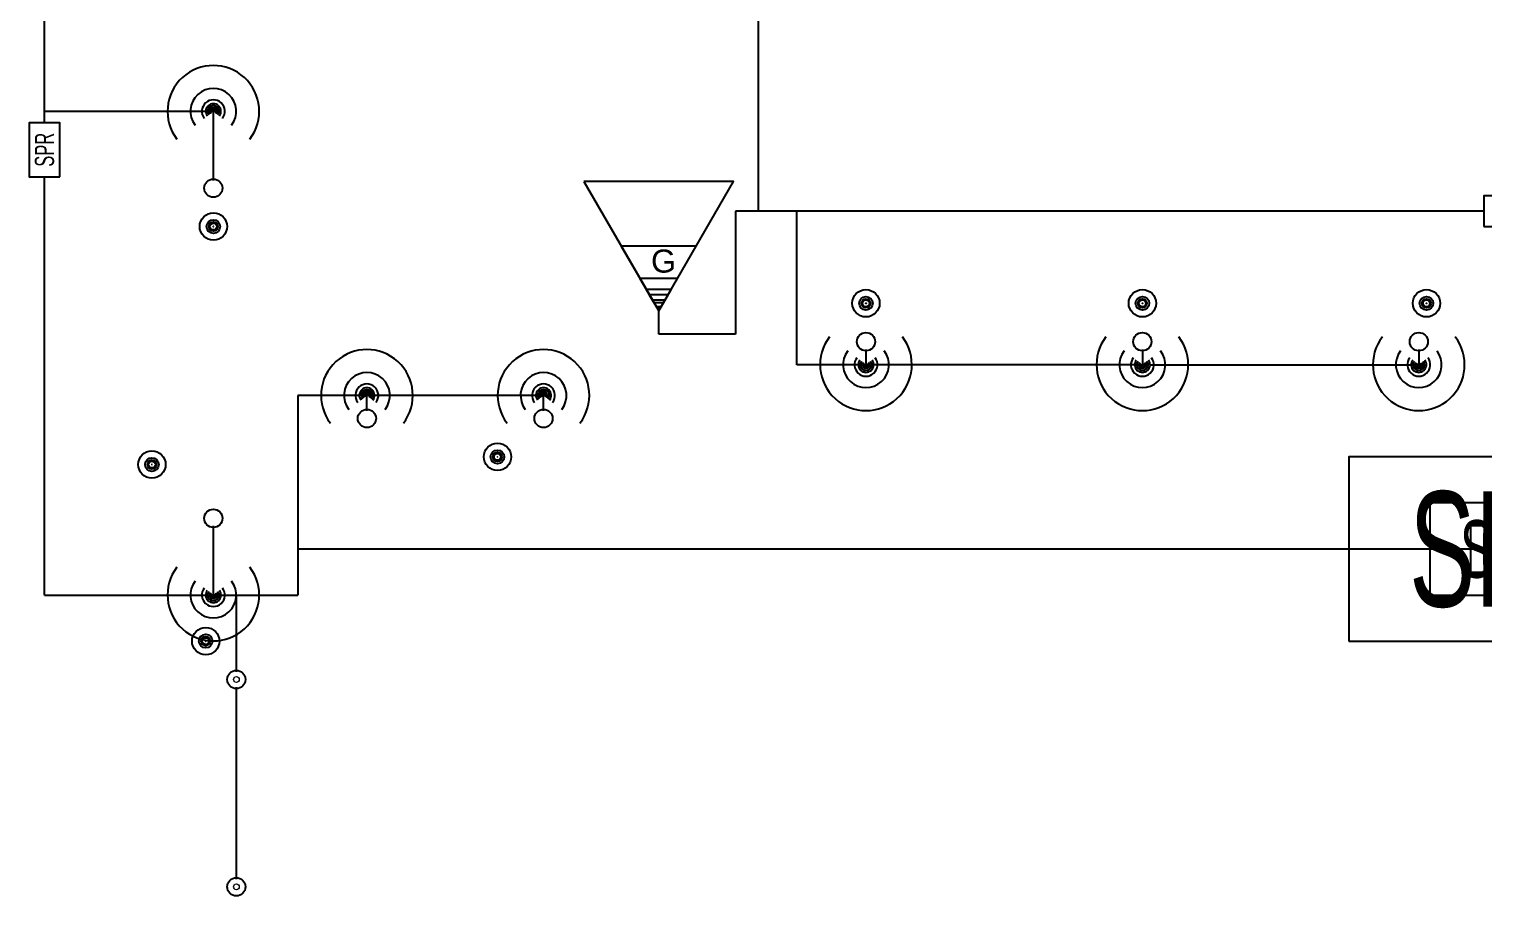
# Model space of a CAD drawing. Extents: x -3559 to 4847, y -109 to 1048.
# Drawn here: x -3160 to -2402, y 31 to 483 of the extents above; entities that cross this region are included whole.
import ezdxf
from ezdxf.enums import TextEntityAlignment as Align

# ---------------------------------------------------------------- set-up
doc = ezdxf.new("R2010")
doc.units = 0
doc.header["$LTSCALE"] = 48
doc.header["$MEASUREMENT"] = 0
for name, color, linetype in [('F-SPRK-HEAD-N', 2, 'Continuous'), ('F-SPRK-HEAD-N @ 1 (1)', 2, 'Continuous'), ('F-SPRK-HEAD-N @ 1 (2)', 2, 'Continuous'), ('F-SPRK-HEAD-N @ 12', 2, 'Continuous'), ('F-SPRK-HEAD-N @ 128', 2, 'Continuous'), ('F-SPRK-HEAD-N @ 16', 2, 'Continuous'), ('F-SPRK-HEAD-N @ 192', 2, 'Continuous'), ('F-SPRK-HEAD-N @ 2', 2, 'Continuous'), ('F-SPRK-HEAD-N @ 24', 2, 'Continuous'), ('F-SPRK-HEAD-N @ 384', 2, 'Continuous'), ('F-SPRK-HEAD-N @ 4', 2, 'Continuous'), ('F-SPRK-HEAD-N @ 48', 2, 'Continuous'), ('F-SPRK-HEAD-N @ 64', 2, 'Continuous'), ('F-SPRK-HEAD-N @ 768', 2, 'Continuous'), ('F-SPRK-HEAD-N @ 8', 2, 'Continuous'), ('F-SPRK-HEAD-N @ 96', 2, 'Continuous'), ('F-SPRN-N', 1, 'Continuous'), ('F-SPRN-N @ 1 (1)', 1, 'Continuous'), ('F-SPRN-N @ 1 (2)', 1, 'Continuous'), ('F-SPRN-N @ 12', 1, 'Continuous'), ('F-SPRN-N @ 128', 1, 'Continuous'), ('F-SPRN-N @ 16', 1, 'Continuous'), ('F-SPRN-N @ 192', 1, 'Continuous'), ('F-SPRN-N @ 2', 1, 'Continuous'), ('F-SPRN-N @ 24', 1, 'Continuous'), ('F-SPRN-N @ 384', 1, 'Continuous'), ('F-SPRN-N @ 4', 1, 'Continuous'), ('F-SPRN-N @ 48', 1, 'Continuous'), ('F-SPRN-N @ 64', 1, 'Continuous'), ('F-SPRN-N @ 768', 1, 'Continuous'), ('F-SPRN-N @ 8', 1, 'Continuous'), ('F-SPRN-N @ 96', 1, 'Continuous')]:
    doc.layers.add(name, color=color, linetype=linetype)
doc.layers.add('G-ANNO-TEXT', color=70, linetype='Continuous', lineweight=0)
doc.styles.add('Arial', font='arial.ttf')
doc.styles.add('Arial Narrow', font='ARIALN.TTF')

# ---------------------------------------------------------------- blocks, each defined once
blk = doc.blocks.new('*U12')
at = {"layer": 'DEFPOINTS'}
blk.add_lwpolyline([(-0.10997, -0.0625), (0.10997, -0.0625), (0.10997, 0.0625), (-0.10997, 0.0625)], close=True, dxfattribs=at)
at = {"style": 'Arial Narrow', "width": 0.75}
blk.add_text('SPR', height=0.078125, dxfattribs=at).set_placement((0, 0), align=Align.MIDDLE)
blk = doc.blocks.new('*U14')
blk.add_circle((0, 0), 0.0371)
blk = doc.blocks.new('*U659')
at = {"layer": 'F-SPRK-HEAD-N @ 1 (1)'}
blk.add_blockref('*U14', (-2724, 339.74), dxfattribs=at)
at = {"layer": 'F-SPRK-HEAD-N @ 1 (2)'}
blk.add_blockref('*U14', (-2724, 339.74), dxfattribs=at)
at = {"layer": 'F-SPRK-HEAD-N @ 128', "xscale": 128, "yscale": 128, "zscale": 128}
blk.add_blockref('*U14', (-2724, 319.74), dxfattribs=at)
at = {"layer": 'F-SPRK-HEAD-N @ 192', "xscale": 192, "yscale": 192, "zscale": 192}
blk.add_blockref('*U14', (-2724, 339.74), dxfattribs=at)
at = {"layer": 'F-SPRK-HEAD-N @ 48', "xscale": 48, "yscale": 48, "zscale": 48}
blk.add_blockref('*U14', (-2724, 339.74), dxfattribs=at)
at = {"layer": 'F-SPRK-HEAD-N @ 64', "xscale": 64, "yscale": 64, "zscale": 64}
blk.add_blockref('*U14', (-2724, 339.74), dxfattribs=at)
at = {"layer": 'F-SPRK-HEAD-N @ 96', "xscale": 96, "yscale": 96, "zscale": 96}
blk.add_blockref('*U14', (-2724, 339.74), dxfattribs=at)
blk = doc.blocks.new('*U660')
at = {"layer": 'F-SPRK-HEAD-N @ 1 (1)'}
blk.add_blockref('*U14', (-2580, 339.74), dxfattribs=at)
at = {"layer": 'F-SPRK-HEAD-N @ 1 (2)'}
blk.add_blockref('*U14', (-2580, 339.74), dxfattribs=at)
at = {"layer": 'F-SPRK-HEAD-N @ 128', "xscale": 128, "yscale": 128, "zscale": 128}
blk.add_blockref('*U14', (-2580, 319.74), dxfattribs=at)
at = {"layer": 'F-SPRK-HEAD-N @ 192', "xscale": 192, "yscale": 192, "zscale": 192}
blk.add_blockref('*U14', (-2580, 339.74), dxfattribs=at)
at = {"layer": 'F-SPRK-HEAD-N @ 48', "xscale": 48, "yscale": 48, "zscale": 48}
blk.add_blockref('*U14', (-2580, 339.74), dxfattribs=at)
at = {"layer": 'F-SPRK-HEAD-N @ 64', "xscale": 64, "yscale": 64, "zscale": 64}
blk.add_blockref('*U14', (-2580, 339.74), dxfattribs=at)
at = {"layer": 'F-SPRK-HEAD-N @ 96', "xscale": 96, "yscale": 96, "zscale": 96}
blk.add_blockref('*U14', (-2580, 339.74), dxfattribs=at)
blk = doc.blocks.new('*U661')
at = {"layer": 'F-SPRK-HEAD-N @ 1 (1)'}
blk.add_blockref('*U14', (-2432, 339.74), dxfattribs=at)
at = {"layer": 'F-SPRK-HEAD-N @ 1 (2)'}
blk.add_blockref('*U14', (-2432, 339.74), dxfattribs=at)
at = {"layer": 'F-SPRK-HEAD-N @ 128', "xscale": 128, "yscale": 128, "zscale": 128}
blk.add_blockref('*U14', (-2436, 319.74), dxfattribs=at)
at = {"layer": 'F-SPRK-HEAD-N @ 192', "xscale": 192, "yscale": 192, "zscale": 192}
blk.add_blockref('*U14', (-2432, 339.74), dxfattribs=at)
at = {"layer": 'F-SPRK-HEAD-N @ 48', "xscale": 48, "yscale": 48, "zscale": 48}
blk.add_blockref('*U14', (-2432, 339.74), dxfattribs=at)
at = {"layer": 'F-SPRK-HEAD-N @ 64', "xscale": 64, "yscale": 64, "zscale": 64}
blk.add_blockref('*U14', (-2432, 339.74), dxfattribs=at)
at = {"layer": 'F-SPRK-HEAD-N @ 96', "xscale": 96, "yscale": 96, "zscale": 96}
blk.add_blockref('*U14', (-2432, 339.74), dxfattribs=at)
blk = doc.blocks.new('*U15')
at = {"linetype": 'Continuous'}
blk.add_arc((0, 0), 0.03112, 232.56697, 127.43303, dxfattribs=at)
blk = doc.blocks.new('*U662')
at = {"layer": 'F-SPRN-N @ 1 (1)', "rotation": 270}
blk.add_blockref('*U15', (-2724, 307.74), dxfattribs=at)
at = {"layer": 'F-SPRN-N @ 1 (2)', "rotation": 270}
blk.add_blockref('*U15', (-2724, 307.74), dxfattribs=at)
at = {"layer": 'F-SPRN-N @ 12', "xscale": 12, "yscale": 12, "zscale": 12, "rotation": 270}
blk.add_blockref('*U15', (-2724, 307.74), dxfattribs=at)
at = {"layer": 'F-SPRN-N @ 128', "xscale": 128, "yscale": 128, "zscale": 128, "rotation": 270}
blk.add_blockref('*U15', (-2724, 307.74), dxfattribs=at)
at = {"layer": 'F-SPRN-N @ 16', "xscale": 16, "yscale": 16, "zscale": 16, "rotation": 270}
blk.add_blockref('*U15', (-2724, 307.74), dxfattribs=at)
at = {"layer": 'F-SPRN-N @ 192', "xscale": 192, "yscale": 192, "zscale": 192, "rotation": 270}
blk.add_blockref('*U15', (-2724, 307.74), dxfattribs=at)
at = {"layer": 'F-SPRN-N @ 2', "xscale": 2, "yscale": 2, "zscale": 2, "rotation": 270}
blk.add_blockref('*U15', (-2724, 307.74), dxfattribs=at)
at = {"layer": 'F-SPRN-N @ 24', "xscale": 24, "yscale": 24, "zscale": 24, "rotation": 270}
blk.add_blockref('*U15', (-2724, 307.74), dxfattribs=at)
at = {"layer": 'F-SPRN-N @ 384', "xscale": 384, "yscale": 384, "zscale": 384, "rotation": 270}
blk.add_blockref('*U15', (-2724, 307.74), dxfattribs=at)
at = {"layer": 'F-SPRN-N @ 4', "xscale": 4, "yscale": 4, "zscale": 4, "rotation": 270}
blk.add_blockref('*U15', (-2724, 307.74), dxfattribs=at)
at = {"layer": 'F-SPRN-N @ 48', "xscale": 48, "yscale": 48, "zscale": 48, "rotation": 270}
blk.add_blockref('*U15', (-2724, 307.74), dxfattribs=at)
at = {"layer": 'F-SPRN-N @ 64', "xscale": 64, "yscale": 64, "zscale": 64, "rotation": 270}
blk.add_blockref('*U15', (-2724, 307.74), dxfattribs=at)
at = {"layer": 'F-SPRN-N @ 768', "xscale": 768, "yscale": 768, "zscale": 768, "rotation": 270}
blk.add_blockref('*U15', (-2724, 307.74), dxfattribs=at)
at = {"layer": 'F-SPRN-N @ 8', "xscale": 8, "yscale": 8, "zscale": 8, "rotation": 270}
blk.add_blockref('*U15', (-2724, 307.74), dxfattribs=at)
at = {"layer": 'F-SPRN-N @ 96', "xscale": 96, "yscale": 96, "zscale": 96, "rotation": 270}
blk.add_blockref('*U15', (-2724, 307.74), dxfattribs=at)
blk = doc.blocks.new('*U663')
at = {"layer": 'F-SPRN-N @ 1 (1)', "rotation": 270}
blk.add_blockref('*U15', (-2580, 307.74), dxfattribs=at)
at = {"layer": 'F-SPRN-N @ 1 (2)', "rotation": 270}
blk.add_blockref('*U15', (-2580, 307.74), dxfattribs=at)
at = {"layer": 'F-SPRN-N @ 12', "xscale": 12, "yscale": 12, "zscale": 12, "rotation": 270}
blk.add_blockref('*U15', (-2580, 307.74), dxfattribs=at)
at = {"layer": 'F-SPRN-N @ 128', "xscale": 128, "yscale": 128, "zscale": 128, "rotation": 270}
blk.add_blockref('*U15', (-2580, 307.74), dxfattribs=at)
at = {"layer": 'F-SPRN-N @ 16', "xscale": 16, "yscale": 16, "zscale": 16, "rotation": 270}
blk.add_blockref('*U15', (-2580, 307.74), dxfattribs=at)
at = {"layer": 'F-SPRN-N @ 192', "xscale": 192, "yscale": 192, "zscale": 192, "rotation": 270}
blk.add_blockref('*U15', (-2580, 307.74), dxfattribs=at)
at = {"layer": 'F-SPRN-N @ 2', "xscale": 2, "yscale": 2, "zscale": 2, "rotation": 270}
blk.add_blockref('*U15', (-2580, 307.74), dxfattribs=at)
at = {"layer": 'F-SPRN-N @ 24', "xscale": 24, "yscale": 24, "zscale": 24, "rotation": 270}
blk.add_blockref('*U15', (-2580, 307.74), dxfattribs=at)
at = {"layer": 'F-SPRN-N @ 384', "xscale": 384, "yscale": 384, "zscale": 384, "rotation": 270}
blk.add_blockref('*U15', (-2580, 307.74), dxfattribs=at)
at = {"layer": 'F-SPRN-N @ 4', "xscale": 4, "yscale": 4, "zscale": 4, "rotation": 270}
blk.add_blockref('*U15', (-2580, 307.74), dxfattribs=at)
at = {"layer": 'F-SPRN-N @ 48', "xscale": 48, "yscale": 48, "zscale": 48, "rotation": 270}
blk.add_blockref('*U15', (-2580, 307.74), dxfattribs=at)
at = {"layer": 'F-SPRN-N @ 64', "xscale": 64, "yscale": 64, "zscale": 64, "rotation": 270}
blk.add_blockref('*U15', (-2580, 307.74), dxfattribs=at)
at = {"layer": 'F-SPRN-N @ 768', "xscale": 768, "yscale": 768, "zscale": 768, "rotation": 270}
blk.add_blockref('*U15', (-2580, 307.74), dxfattribs=at)
at = {"layer": 'F-SPRN-N @ 8', "xscale": 8, "yscale": 8, "zscale": 8, "rotation": 270}
blk.add_blockref('*U15', (-2580, 307.74), dxfattribs=at)
at = {"layer": 'F-SPRN-N @ 96', "xscale": 96, "yscale": 96, "zscale": 96, "rotation": 270}
blk.add_blockref('*U15', (-2580, 307.74), dxfattribs=at)
blk = doc.blocks.new('*U664')
at = {"layer": 'F-SPRN-N @ 1 (1)', "rotation": 270}
blk.add_blockref('*U15', (-2436, 307.74), dxfattribs=at)
at = {"layer": 'F-SPRN-N @ 1 (2)', "rotation": 270}
blk.add_blockref('*U15', (-2436, 307.74), dxfattribs=at)
at = {"layer": 'F-SPRN-N @ 12', "xscale": 12, "yscale": 12, "zscale": 12, "rotation": 270}
blk.add_blockref('*U15', (-2436, 307.74), dxfattribs=at)
at = {"layer": 'F-SPRN-N @ 128', "xscale": 128, "yscale": 128, "zscale": 128, "rotation": 270}
blk.add_blockref('*U15', (-2436, 307.74), dxfattribs=at)
at = {"layer": 'F-SPRN-N @ 16', "xscale": 16, "yscale": 16, "zscale": 16, "rotation": 270}
blk.add_blockref('*U15', (-2436, 307.74), dxfattribs=at)
at = {"layer": 'F-SPRN-N @ 192', "xscale": 192, "yscale": 192, "zscale": 192, "rotation": 270}
blk.add_blockref('*U15', (-2436, 307.74), dxfattribs=at)
at = {"layer": 'F-SPRN-N @ 2', "xscale": 2, "yscale": 2, "zscale": 2, "rotation": 270}
blk.add_blockref('*U15', (-2436, 307.74), dxfattribs=at)
at = {"layer": 'F-SPRN-N @ 24', "xscale": 24, "yscale": 24, "zscale": 24, "rotation": 270}
blk.add_blockref('*U15', (-2436, 307.74), dxfattribs=at)
at = {"layer": 'F-SPRN-N @ 384', "xscale": 384, "yscale": 384, "zscale": 384, "rotation": 270}
blk.add_blockref('*U15', (-2436, 307.74), dxfattribs=at)
at = {"layer": 'F-SPRN-N @ 4', "xscale": 4, "yscale": 4, "zscale": 4, "rotation": 270}
blk.add_blockref('*U15', (-2436, 307.74), dxfattribs=at)
at = {"layer": 'F-SPRN-N @ 48', "xscale": 48, "yscale": 48, "zscale": 48, "rotation": 270}
blk.add_blockref('*U15', (-2436, 307.74), dxfattribs=at)
at = {"layer": 'F-SPRN-N @ 64', "xscale": 64, "yscale": 64, "zscale": 64, "rotation": 270}
blk.add_blockref('*U15', (-2436, 307.74), dxfattribs=at)
at = {"layer": 'F-SPRN-N @ 768', "xscale": 768, "yscale": 768, "zscale": 768, "rotation": 270}
blk.add_blockref('*U15', (-2436, 307.74), dxfattribs=at)
at = {"layer": 'F-SPRN-N @ 8', "xscale": 8, "yscale": 8, "zscale": 8, "rotation": 270}
blk.add_blockref('*U15', (-2436, 307.74), dxfattribs=at)
at = {"layer": 'F-SPRN-N @ 96', "xscale": 96, "yscale": 96, "zscale": 96, "rotation": 270}
blk.add_blockref('*U15', (-2436, 307.74), dxfattribs=at)
blk = doc.blocks.new('*U665')
at = {"layer": 'F-SPRK-HEAD-N @ 1 (1)'}
blk.add_blockref('*U14', (-2916, 259.74), dxfattribs=at)
at = {"layer": 'F-SPRK-HEAD-N @ 1 (2)'}
blk.add_blockref('*U14', (-2916, 259.74), dxfattribs=at)
at = {"layer": 'F-SPRK-HEAD-N @ 128', "xscale": 128, "yscale": 128, "zscale": 128}
blk.add_blockref('*U14', (-2892, 279.74), dxfattribs=at)
at = {"layer": 'F-SPRK-HEAD-N @ 192', "xscale": 192, "yscale": 192, "zscale": 192}
blk.add_blockref('*U14', (-2916, 259.74), dxfattribs=at)
at = {"layer": 'F-SPRK-HEAD-N @ 48', "xscale": 48, "yscale": 48, "zscale": 48}
blk.add_blockref('*U14', (-2916, 259.74), dxfattribs=at)
at = {"layer": 'F-SPRK-HEAD-N @ 64', "xscale": 64, "yscale": 64, "zscale": 64}
blk.add_blockref('*U14', (-2916, 259.74), dxfattribs=at)
at = {"layer": 'F-SPRK-HEAD-N @ 96', "xscale": 96, "yscale": 96, "zscale": 96}
blk.add_blockref('*U14', (-2916, 259.74), dxfattribs=at)
blk = doc.blocks.new('*U666')
at = {"layer": 'F-SPRK-HEAD-N @ 1 (1)'}
blk.add_blockref('*U14', (-3096, 255.74), dxfattribs=at)
at = {"layer": 'F-SPRK-HEAD-N @ 1 (2)'}
blk.add_blockref('*U14', (-3096, 255.74), dxfattribs=at)
at = {"layer": 'F-SPRK-HEAD-N @ 128', "xscale": 128, "yscale": 128, "zscale": 128}
blk.add_blockref('*U14', (-2984, 279.74), dxfattribs=at)
at = {"layer": 'F-SPRK-HEAD-N @ 192', "xscale": 192, "yscale": 192, "zscale": 192}
blk.add_blockref('*U14', (-3096, 255.74), dxfattribs=at)
at = {"layer": 'F-SPRK-HEAD-N @ 48', "xscale": 48, "yscale": 48, "zscale": 48}
blk.add_blockref('*U14', (-3096, 255.74), dxfattribs=at)
at = {"layer": 'F-SPRK-HEAD-N @ 64', "xscale": 64, "yscale": 64, "zscale": 64}
blk.add_blockref('*U14', (-3096, 255.74), dxfattribs=at)
at = {"layer": 'F-SPRK-HEAD-N @ 96', "xscale": 96, "yscale": 96, "zscale": 96}
blk.add_blockref('*U14', (-3096, 255.74), dxfattribs=at)
blk = doc.blocks.new('*U667')
at = {"layer": 'F-SPRK-HEAD-N @ 1 (1)'}
blk.add_blockref('*U14', (-3068, 163.74), dxfattribs=at)
at = {"layer": 'F-SPRK-HEAD-N @ 1 (2)'}
blk.add_blockref('*U14', (-3068, 163.74), dxfattribs=at)
at = {"layer": 'F-SPRK-HEAD-N @ 128', "xscale": 128, "yscale": 128, "zscale": 128}
blk.add_blockref('*U14', (-3064, 227.74), dxfattribs=at)
at = {"layer": 'F-SPRK-HEAD-N @ 192', "xscale": 192, "yscale": 192, "zscale": 192}
blk.add_blockref('*U14', (-3068, 163.74), dxfattribs=at)
at = {"layer": 'F-SPRK-HEAD-N @ 48', "xscale": 48, "yscale": 48, "zscale": 48}
blk.add_blockref('*U14', (-3068, 163.74), dxfattribs=at)
at = {"layer": 'F-SPRK-HEAD-N @ 64', "xscale": 64, "yscale": 64, "zscale": 64}
blk.add_blockref('*U14', (-3068, 163.74), dxfattribs=at)
at = {"layer": 'F-SPRK-HEAD-N @ 96', "xscale": 96, "yscale": 96, "zscale": 96}
blk.add_blockref('*U14', (-3068, 163.74), dxfattribs=at)
blk = doc.blocks.new('*U668')
at = {"layer": 'F-SPRK-HEAD-N @ 1 (1)'}
blk.add_blockref('*U14', (-3064, 379.74), dxfattribs=at)
at = {"layer": 'F-SPRK-HEAD-N @ 1 (2)'}
blk.add_blockref('*U14', (-3064, 379.74), dxfattribs=at)
at = {"layer": 'F-SPRK-HEAD-N @ 128', "xscale": 128, "yscale": 128, "zscale": 128}
blk.add_blockref('*U14', (-3064, 399.74), dxfattribs=at)
at = {"layer": 'F-SPRK-HEAD-N @ 192', "xscale": 192, "yscale": 192, "zscale": 192}
blk.add_blockref('*U14', (-3064, 379.74), dxfattribs=at)
at = {"layer": 'F-SPRK-HEAD-N @ 48', "xscale": 48, "yscale": 48, "zscale": 48}
blk.add_blockref('*U14', (-3064, 379.74), dxfattribs=at)
at = {"layer": 'F-SPRK-HEAD-N @ 64', "xscale": 64, "yscale": 64, "zscale": 64}
blk.add_blockref('*U14', (-3064, 379.74), dxfattribs=at)
at = {"layer": 'F-SPRK-HEAD-N @ 96', "xscale": 96, "yscale": 96, "zscale": 96}
blk.add_blockref('*U14', (-3064, 379.74), dxfattribs=at)
blk = doc.blocks.new('*U679')
at = {"layer": 'F-SPRN-N @ 1 (1)', "linetype": 'ByBlock', "lineweight": -2}
blk.add_blockref('*U12', (-2388, 211.74), dxfattribs=at)
at = {"layer": 'F-SPRN-N @ 128', "linetype": 'ByBlock', "lineweight": -2, "xscale": 128, "yscale": 128, "zscale": 128}
blk.add_blockref('*U12', (-2388, 211.74), dxfattribs=at)
at = {"layer": 'F-SPRN-N @ 192', "linetype": 'ByBlock', "lineweight": -2, "xscale": 192, "yscale": 192, "zscale": 192}
blk.add_blockref('*U12', (-2388, 211.74), dxfattribs=at)
at = {"layer": 'F-SPRN-N @ 384', "linetype": 'ByBlock', "lineweight": -2, "xscale": 384, "yscale": 384, "zscale": 384}
blk.add_blockref('*U12', (-2388, 211.74), dxfattribs=at)
at = {"layer": 'F-SPRN-N @ 48', "linetype": 'ByBlock', "lineweight": -2, "xscale": 48, "yscale": 48, "zscale": 48}
blk.add_blockref('*U12', (-2388, 211.74), dxfattribs=at)
at = {"layer": 'F-SPRN-N @ 64', "linetype": 'ByBlock', "lineweight": -2, "xscale": 64, "yscale": 64, "zscale": 64}
blk.add_blockref('*U12', (-2388, 211.74), dxfattribs=at)
at = {"layer": 'F-SPRN-N @ 768', "linetype": 'ByBlock', "lineweight": -2, "xscale": 768, "yscale": 768, "zscale": 768}
blk.add_blockref('*U12', (-2388, 211.74), dxfattribs=at)
at = {"layer": 'F-SPRN-N @ 96', "linetype": 'ByBlock', "lineweight": -2, "xscale": 96, "yscale": 96, "zscale": 96}
blk.add_blockref('*U12', (-2388, 211.74), dxfattribs=at)
blk = doc.blocks.new('*U18')
blk.add_circle((0, 0), 0.0371)
at = {"color": 7, "lineweight": 0}
blk.add_circle((0, 0), 0.0117, dxfattribs=at)
blk = doc.blocks.new('*U686')
at = {"layer": 'F-SPRN-N @ 1 (1)', "rotation": 89.99999999999999}
blk.add_blockref('*U15', (-3064, 439.74), dxfattribs=at)
at = {"layer": 'F-SPRN-N @ 1 (2)', "rotation": 89.99999999999999}
blk.add_blockref('*U15', (-3064, 439.74), dxfattribs=at)
at = {"layer": 'F-SPRN-N @ 12', "xscale": 12, "yscale": 12, "zscale": 12, "rotation": 89.99999999999999}
blk.add_blockref('*U15', (-3064, 439.74), dxfattribs=at)
at = {"layer": 'F-SPRN-N @ 128', "xscale": 128, "yscale": 128, "zscale": 128, "rotation": 89.99999999999999}
blk.add_blockref('*U15', (-3064, 439.74), dxfattribs=at)
at = {"layer": 'F-SPRN-N @ 16', "xscale": 16, "yscale": 16, "zscale": 16, "rotation": 89.99999999999999}
blk.add_blockref('*U15', (-3064, 439.74), dxfattribs=at)
at = {"layer": 'F-SPRN-N @ 192', "xscale": 192, "yscale": 192, "zscale": 192, "rotation": 89.99999999999999}
blk.add_blockref('*U15', (-3064, 439.74), dxfattribs=at)
at = {"layer": 'F-SPRN-N @ 2', "xscale": 2, "yscale": 2, "zscale": 2, "rotation": 89.99999999999999}
blk.add_blockref('*U15', (-3064, 439.74), dxfattribs=at)
at = {"layer": 'F-SPRN-N @ 24', "xscale": 24, "yscale": 24, "zscale": 24, "rotation": 89.99999999999999}
blk.add_blockref('*U15', (-3064, 439.74), dxfattribs=at)
at = {"layer": 'F-SPRN-N @ 384', "xscale": 384, "yscale": 384, "zscale": 384, "rotation": 89.99999999999999}
blk.add_blockref('*U15', (-3064, 439.74), dxfattribs=at)
at = {"layer": 'F-SPRN-N @ 4', "xscale": 4, "yscale": 4, "zscale": 4, "rotation": 89.99999999999999}
blk.add_blockref('*U15', (-3064, 439.74), dxfattribs=at)
at = {"layer": 'F-SPRN-N @ 48', "xscale": 48, "yscale": 48, "zscale": 48, "rotation": 89.99999999999999}
blk.add_blockref('*U15', (-3064, 439.74), dxfattribs=at)
at = {"layer": 'F-SPRN-N @ 64', "xscale": 64, "yscale": 64, "zscale": 64, "rotation": 89.99999999999999}
blk.add_blockref('*U15', (-3064, 439.74), dxfattribs=at)
at = {"layer": 'F-SPRN-N @ 768', "xscale": 768, "yscale": 768, "zscale": 768, "rotation": 89.99999999999999}
blk.add_blockref('*U15', (-3064, 439.74), dxfattribs=at)
at = {"layer": 'F-SPRN-N @ 8', "xscale": 8, "yscale": 8, "zscale": 8, "rotation": 89.99999999999999}
blk.add_blockref('*U15', (-3064, 439.74), dxfattribs=at)
at = {"layer": 'F-SPRN-N @ 96', "xscale": 96, "yscale": 96, "zscale": 96, "rotation": 89.99999999999999}
blk.add_blockref('*U15', (-3064, 439.74), dxfattribs=at)
blk = doc.blocks.new('*U687')
at = {"layer": 'F-SPRN-N @ 1 (1)', "rotation": 270}
blk.add_blockref('*U15', (-3064, 187.74), dxfattribs=at)
at = {"layer": 'F-SPRN-N @ 1 (2)', "rotation": 270}
blk.add_blockref('*U15', (-3064, 187.74), dxfattribs=at)
at = {"layer": 'F-SPRN-N @ 12', "xscale": 12, "yscale": 12, "zscale": 12, "rotation": 270}
blk.add_blockref('*U15', (-3064, 187.74), dxfattribs=at)
at = {"layer": 'F-SPRN-N @ 128', "xscale": 128, "yscale": 128, "zscale": 128, "rotation": 270}
blk.add_blockref('*U15', (-3064, 187.74), dxfattribs=at)
at = {"layer": 'F-SPRN-N @ 16', "xscale": 16, "yscale": 16, "zscale": 16, "rotation": 270}
blk.add_blockref('*U15', (-3064, 187.74), dxfattribs=at)
at = {"layer": 'F-SPRN-N @ 192', "xscale": 192, "yscale": 192, "zscale": 192, "rotation": 270}
blk.add_blockref('*U15', (-3064, 187.74), dxfattribs=at)
at = {"layer": 'F-SPRN-N @ 2', "xscale": 2, "yscale": 2, "zscale": 2, "rotation": 270}
blk.add_blockref('*U15', (-3064, 187.74), dxfattribs=at)
at = {"layer": 'F-SPRN-N @ 24', "xscale": 24, "yscale": 24, "zscale": 24, "rotation": 270}
blk.add_blockref('*U15', (-3064, 187.74), dxfattribs=at)
at = {"layer": 'F-SPRN-N @ 384', "xscale": 384, "yscale": 384, "zscale": 384, "rotation": 270}
blk.add_blockref('*U15', (-3064, 187.74), dxfattribs=at)
at = {"layer": 'F-SPRN-N @ 4', "xscale": 4, "yscale": 4, "zscale": 4, "rotation": 270}
blk.add_blockref('*U15', (-3064, 187.74), dxfattribs=at)
at = {"layer": 'F-SPRN-N @ 48', "xscale": 48, "yscale": 48, "zscale": 48, "rotation": 270}
blk.add_blockref('*U15', (-3064, 187.74), dxfattribs=at)
at = {"layer": 'F-SPRN-N @ 64', "xscale": 64, "yscale": 64, "zscale": 64, "rotation": 270}
blk.add_blockref('*U15', (-3064, 187.74), dxfattribs=at)
at = {"layer": 'F-SPRN-N @ 768', "xscale": 768, "yscale": 768, "zscale": 768, "rotation": 270}
blk.add_blockref('*U15', (-3064, 187.74), dxfattribs=at)
at = {"layer": 'F-SPRN-N @ 8', "xscale": 8, "yscale": 8, "zscale": 8, "rotation": 270}
blk.add_blockref('*U15', (-3064, 187.74), dxfattribs=at)
at = {"layer": 'F-SPRN-N @ 96', "xscale": 96, "yscale": 96, "zscale": 96, "rotation": 270}
blk.add_blockref('*U15', (-3064, 187.74), dxfattribs=at)
blk = doc.blocks.new('*U688')
at = {"layer": 'F-SPRN-N @ 1 (1)', "rotation": 89.99999999999999}
blk.add_blockref('*U15', (-2984, 291.74), dxfattribs=at)
at = {"layer": 'F-SPRN-N @ 1 (2)', "rotation": 89.99999999999999}
blk.add_blockref('*U15', (-2984, 291.74), dxfattribs=at)
at = {"layer": 'F-SPRN-N @ 12', "xscale": 12, "yscale": 12, "zscale": 12, "rotation": 89.99999999999999}
blk.add_blockref('*U15', (-2984, 291.74), dxfattribs=at)
at = {"layer": 'F-SPRN-N @ 128', "xscale": 128, "yscale": 128, "zscale": 128, "rotation": 89.99999999999999}
blk.add_blockref('*U15', (-2984, 291.74), dxfattribs=at)
at = {"layer": 'F-SPRN-N @ 16', "xscale": 16, "yscale": 16, "zscale": 16, "rotation": 89.99999999999999}
blk.add_blockref('*U15', (-2984, 291.74), dxfattribs=at)
at = {"layer": 'F-SPRN-N @ 192', "xscale": 192, "yscale": 192, "zscale": 192, "rotation": 89.99999999999999}
blk.add_blockref('*U15', (-2984, 291.74), dxfattribs=at)
at = {"layer": 'F-SPRN-N @ 2', "xscale": 2, "yscale": 2, "zscale": 2, "rotation": 89.99999999999999}
blk.add_blockref('*U15', (-2984, 291.74), dxfattribs=at)
at = {"layer": 'F-SPRN-N @ 24', "xscale": 24, "yscale": 24, "zscale": 24, "rotation": 89.99999999999999}
blk.add_blockref('*U15', (-2984, 291.74), dxfattribs=at)
at = {"layer": 'F-SPRN-N @ 384', "xscale": 384, "yscale": 384, "zscale": 384, "rotation": 89.99999999999999}
blk.add_blockref('*U15', (-2984, 291.74), dxfattribs=at)
at = {"layer": 'F-SPRN-N @ 4', "xscale": 4, "yscale": 4, "zscale": 4, "rotation": 89.99999999999999}
blk.add_blockref('*U15', (-2984, 291.74), dxfattribs=at)
at = {"layer": 'F-SPRN-N @ 48', "xscale": 48, "yscale": 48, "zscale": 48, "rotation": 89.99999999999999}
blk.add_blockref('*U15', (-2984, 291.74), dxfattribs=at)
at = {"layer": 'F-SPRN-N @ 64', "xscale": 64, "yscale": 64, "zscale": 64, "rotation": 89.99999999999999}
blk.add_blockref('*U15', (-2984, 291.74), dxfattribs=at)
at = {"layer": 'F-SPRN-N @ 768', "xscale": 768, "yscale": 768, "zscale": 768, "rotation": 89.99999999999999}
blk.add_blockref('*U15', (-2984, 291.74), dxfattribs=at)
at = {"layer": 'F-SPRN-N @ 8', "xscale": 8, "yscale": 8, "zscale": 8, "rotation": 89.99999999999999}
blk.add_blockref('*U15', (-2984, 291.74), dxfattribs=at)
at = {"layer": 'F-SPRN-N @ 96', "xscale": 96, "yscale": 96, "zscale": 96, "rotation": 89.99999999999999}
blk.add_blockref('*U15', (-2984, 291.74), dxfattribs=at)
blk = doc.blocks.new('*U689')
at = {"layer": 'F-SPRN-N @ 1 (1)', "rotation": 89.99999999999999}
blk.add_blockref('*U15', (-2892, 291.74), dxfattribs=at)
at = {"layer": 'F-SPRN-N @ 1 (2)', "rotation": 89.99999999999999}
blk.add_blockref('*U15', (-2892, 291.74), dxfattribs=at)
at = {"layer": 'F-SPRN-N @ 12', "xscale": 12, "yscale": 12, "zscale": 12, "rotation": 89.99999999999999}
blk.add_blockref('*U15', (-2892, 291.74), dxfattribs=at)
at = {"layer": 'F-SPRN-N @ 128', "xscale": 128, "yscale": 128, "zscale": 128, "rotation": 89.99999999999999}
blk.add_blockref('*U15', (-2892, 291.74), dxfattribs=at)
at = {"layer": 'F-SPRN-N @ 16', "xscale": 16, "yscale": 16, "zscale": 16, "rotation": 89.99999999999999}
blk.add_blockref('*U15', (-2892, 291.74), dxfattribs=at)
at = {"layer": 'F-SPRN-N @ 192', "xscale": 192, "yscale": 192, "zscale": 192, "rotation": 89.99999999999999}
blk.add_blockref('*U15', (-2892, 291.74), dxfattribs=at)
at = {"layer": 'F-SPRN-N @ 2', "xscale": 2, "yscale": 2, "zscale": 2, "rotation": 89.99999999999999}
blk.add_blockref('*U15', (-2892, 291.74), dxfattribs=at)
at = {"layer": 'F-SPRN-N @ 24', "xscale": 24, "yscale": 24, "zscale": 24, "rotation": 89.99999999999999}
blk.add_blockref('*U15', (-2892, 291.74), dxfattribs=at)
at = {"layer": 'F-SPRN-N @ 384', "xscale": 384, "yscale": 384, "zscale": 384, "rotation": 89.99999999999999}
blk.add_blockref('*U15', (-2892, 291.74), dxfattribs=at)
at = {"layer": 'F-SPRN-N @ 4', "xscale": 4, "yscale": 4, "zscale": 4, "rotation": 89.99999999999999}
blk.add_blockref('*U15', (-2892, 291.74), dxfattribs=at)
at = {"layer": 'F-SPRN-N @ 48', "xscale": 48, "yscale": 48, "zscale": 48, "rotation": 89.99999999999999}
blk.add_blockref('*U15', (-2892, 291.74), dxfattribs=at)
at = {"layer": 'F-SPRN-N @ 64', "xscale": 64, "yscale": 64, "zscale": 64, "rotation": 89.99999999999999}
blk.add_blockref('*U15', (-2892, 291.74), dxfattribs=at)
at = {"layer": 'F-SPRN-N @ 768', "xscale": 768, "yscale": 768, "zscale": 768, "rotation": 89.99999999999999}
blk.add_blockref('*U15', (-2892, 291.74), dxfattribs=at)
at = {"layer": 'F-SPRN-N @ 8', "xscale": 8, "yscale": 8, "zscale": 8, "rotation": 89.99999999999999}
blk.add_blockref('*U15', (-2892, 291.74), dxfattribs=at)
at = {"layer": 'F-SPRN-N @ 96', "xscale": 96, "yscale": 96, "zscale": 96, "rotation": 89.99999999999999}
blk.add_blockref('*U15', (-2892, 291.74), dxfattribs=at)
blk = doc.blocks.new('*U25')
blk.add_lwpolyline([(0.05074, -0.08789), (0, 0), (-0.05074, -0.08789)], close=True)
blk = doc.blocks.new('*U708')
at = {"layer": 'F-SPRK-HEAD-N @ 1 (1)', "rotation": 180}
blk.add_blockref('*U25', (-2832, 335.74), dxfattribs=at)
at = {"layer": 'F-SPRK-HEAD-N @ 1 (2)', "rotation": 180}
blk.add_blockref('*U25', (-2832, 335.74), dxfattribs=at)
at = {"layer": 'F-SPRK-HEAD-N @ 12', "xscale": 12, "yscale": 12, "zscale": 12, "rotation": 180}
blk.add_blockref('*U25', (-2832, 335.74), dxfattribs=at)
at = {"layer": 'F-SPRK-HEAD-N @ 128', "xscale": 128, "yscale": 128, "zscale": 128, "rotation": 180}
blk.add_blockref('*U25', (-2832, 335.74), dxfattribs=at)
at = {"layer": 'F-SPRK-HEAD-N @ 16', "xscale": 16, "yscale": 16, "zscale": 16, "rotation": 180}
blk.add_blockref('*U25', (-2832, 335.74), dxfattribs=at)
at = {"layer": 'F-SPRK-HEAD-N @ 192', "xscale": 192, "yscale": 192, "zscale": 192, "rotation": 180}
blk.add_blockref('*U25', (-2832, 335.74), dxfattribs=at)
at = {"layer": 'F-SPRK-HEAD-N @ 2', "xscale": 2, "yscale": 2, "zscale": 2, "rotation": 180}
blk.add_blockref('*U25', (-2832, 335.74), dxfattribs=at)
at = {"layer": 'F-SPRK-HEAD-N @ 24', "xscale": 24, "yscale": 24, "zscale": 24, "rotation": 180}
blk.add_blockref('*U25', (-2832, 335.74), dxfattribs=at)
at = {"layer": 'F-SPRK-HEAD-N @ 384', "xscale": 384, "yscale": 384, "zscale": 384, "rotation": 180}
blk.add_blockref('*U25', (-2832, 335.74), dxfattribs=at)
at = {"layer": 'F-SPRK-HEAD-N @ 4', "xscale": 4, "yscale": 4, "zscale": 4, "rotation": 180}
blk.add_blockref('*U25', (-2832, 335.74), dxfattribs=at)
at = {"layer": 'F-SPRK-HEAD-N @ 48', "xscale": 48, "yscale": 48, "zscale": 48, "rotation": 180}
blk.add_blockref('*U25', (-2832, 335.74), dxfattribs=at)
at = {"layer": 'F-SPRK-HEAD-N @ 64', "xscale": 64, "yscale": 64, "zscale": 64, "rotation": 180}
blk.add_blockref('*U25', (-2832, 335.74), dxfattribs=at)
at = {"layer": 'F-SPRK-HEAD-N @ 768', "xscale": 768, "yscale": 768, "zscale": 768, "rotation": 180}
blk.add_blockref('*U25', (-2832, 335.74), dxfattribs=at)
at = {"layer": 'F-SPRK-HEAD-N @ 8', "xscale": 8, "yscale": 8, "zscale": 8, "rotation": 180}
blk.add_blockref('*U25', (-2832, 335.74), dxfattribs=at)
at = {"layer": 'F-SPRK-HEAD-N @ 96', "xscale": 96, "yscale": 96, "zscale": 96, "rotation": 180}
blk.add_blockref('*U25', (-2832, 335.74), dxfattribs=at)

msp = doc.modelspace()

# ---------------------------------------------------------------- linework, layer by layer
at = {"layer": 'F-SPRN-N'}
for p, q in [((-2780, 387.74), (-2780, 571.74)), ((-3152, 433.82), (-3152, 563.74)), ((-3068, 439.74), (-3152, 439.74)), ((-3064, 403.74), (-3064, 439.74)), ((-3152, 187.74), (-3152, 405.67)), ((-2402.08, 387.74), (-2792, 387.74)), ((-2792, 387.74), (-2792, 323.74)), ((-2760, 307.74), (-2760, 387.74)), ((-2832, 323.74), (-2832, 335.74)), ((-2792, 323.74), (-2832, 323.74)), ((-2724, 315.74), (-2724, 307.74)), ((-2580, 315.74), (-2580, 307.74)), ((-2436, 315.74), (-2436, 307.74)), ((-2728, 307.74), (-2760, 307.74)), ((-2584, 307.74), (-2720, 307.74)), ((-2576, 307.74), (-2440, 307.74)), ((-2988, 291.74), (-3020, 291.74)), ((-3020, 291.74), (-3020, 187.74)), ((-2984, 283.74), (-2984, 291.74)), ((-2896, 291.74), (-2980, 291.74)), ((-2892, 283.74), (-2892, 291.74)), ((-3064, 187.74), (-3064, 223.74)), ((-3020, 211.74), (-2404, 211.74)), ((-3152, 187.74), (-3068, 187.74)), ((-3060, 187.74), (-3020, 187.74)), ((-3052, 147.74), (-3052, 187.74)), ((-3052, 39.74), (-3052, 139.74))]:
    msp.add_line(p, q, dxfattribs=at)

# ---------------------------------------------------------------- block references
at = {"layer": 'F-SPRK-HEAD-N'}
for name in ['*U668', '*U708', '*U659', '*U660', '*U661', '*U666', '*U665', '*U667']:
    msp.add_blockref(name, (0, 0), dxfattribs=at)
at = {"layer": 'F-SPRK-HEAD-N @ 128', "xscale": 128, "yscale": 128, "zscale": 128}
for p in [(-3052, 143.74), (-3052, 35.74)]:
    msp.add_blockref('*U18', p, dxfattribs=at)
at = {"layer": 'F-SPRN-N'}
for name in ['*U686', '*U662', '*U663', '*U664', '*U688', '*U689', '*U679', '*U687']:
    msp.add_blockref(name, (0, 0), dxfattribs=at)
at = {"layer": 'F-SPRN-N @ 128', "xscale": 128, "yscale": 128, "zscale": 128, "rotation": 90}
msp.add_blockref('*U12', (-3152, 419.74), dxfattribs=at)
at = {"layer": 'F-SPRN-N @ 128', "xscale": 128, "yscale": 128, "zscale": 128}
msp.add_blockref('*U12', (-2388, 387.74), dxfattribs=at)

# ---------------------------------------------------------------- texts
at = {"layer": 'G-ANNO-TEXT', "insert": (-2836, 367.74), "char_height": 12, "attachment_point": 1, "style": 'Arial'}
msp.add_mtext_dynamic_manual_height_columns('G', width=48, gutter_width=60, heights=[0], dxfattribs=at)

doc.saveas('drawing.dxf')
